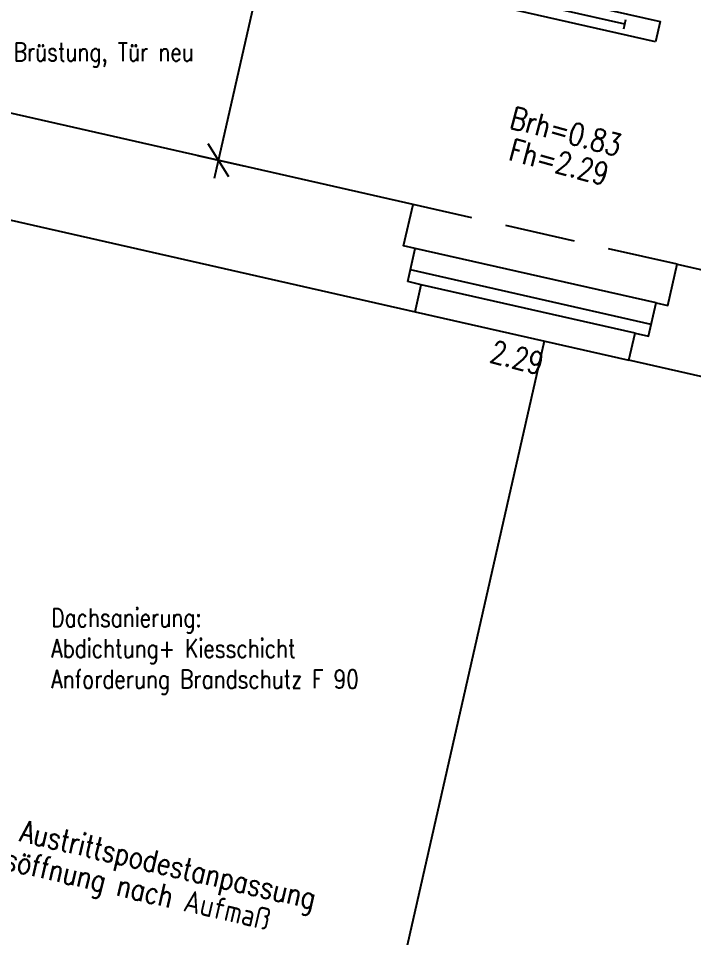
# Model space of a CAD drawing. Header units: metres. Extents: x 374 to 510, y -373 to -311.
# Drawn here: x 484.344 to 488.01, y -347.774 to -342.78 of the extents above; entities that cross this region are included whole.
import ezdxf
from ezdxf.enums import TextEntityAlignment as Align

# ---------------------------------------------------------------- set-up
doc = ezdxf.new("R2010")
doc.units = ezdxf.units.M
doc.header["$LTSCALE"] = 0.03
doc.linetypes.add('AUSGEZOGEN', pattern=[0])
doc.linetypes.add('STRICHLINIE', pattern=[19.05, 12.7, -6.35])
doc.layers.get('0').update_dxf_attribs({"linetype": 'CONTINUOUS'})
for name, color, linetype in [('A_ansicht', 9, 'CONTINUOUS'), ('A_bemaßung', 2, 'CONTINUOUS'), ('A_fenster', 7, 'CONTINUOUS'), ('A_höhen', 3, 'CONTINUOUS'), ('A_text', 5, 'CONTINUOUS'), ('A_verdeckt', 8, 'STRICHLINIE'), ('A_wände', 4, 'CONTINUOUS'), ('CKMA0002', 2, 'CONTINUOUS'), ('E__LEUCHTEN', 6, 'AUSGEZOGEN')]:
    doc.layers.add(name, color=color, linetype=linetype)
doc.styles.add('PITSIMP8', font='PITSIMP8.SHX')
doc.styles.add('SIMPLEX', font='simplex.shx', dxfattribs={"width": 0.8, "height": 0.1})

# ---------------------------------------------------------------- blocks, each defined once
blk = doc.blocks.new('SLASH1')
at = {"layer": 'A_bemaßung', "color": 2, "linetype": 'Continuous'}
for p, q in [((0, -0.14068), (0, 0.11466)), ((0.07663, 0.07663), (-0.07319, -0.07319))]:
    blk.add_line(p, q, dxfattribs=at)
blk = doc.blocks.new('2DEL_458')
for p, q in [((-0.3844, -0.2363), (-0.3844, 0.2363)), ((0.3844, -0.2363), (0.3844, 0.2363)), ((-0.3844, 0), (0.3844, 0))]:
    blk.add_line(p, q)
blk.add_lwpolyline([(-0.5, -0.5), (0.5, -0.5), (0.5, 0.5), (-0.5, 0.5)], close=True)
at = {"style": 'PITSIMP8', "flags": 9}
for tag, p in [('RAUM/GRUPPE', (-0.0298, 0.1593)), ('BEZEICHNUNG', (-0.0298, 0.1793)), ('POS.NR.G-LV', (-0.0298, 0.1393)), ('FABRIKAT', (-0.0298, 0.1193)), ('TYP', (-0.0298, 0.0993)), ('KENNUNG', (-0.0298, 0.0793)), ('LEISTUNG', (-0.0298, 0.0593)), ('VOLUMENSTROM', (-0.0298, 0.0393)), ('DRUCK/-STUFE', (-0.0298, 0.0193)), ('ANSCHLUSS', (-0.0298, -0.0007)), ('GROESSE', (-0.0298, -0.0207)), ('TEMPERATUR', (-0.0298, -0.0607)), ('DN', (-0.0298, -0.0407)), ('DREHZAHL', (-0.0298, -0.0807)), ('SPANNUNG/FREQUENZ', (-0.0298, -0.1207)), ('SCHUTZART', (-0.0298, -0.1007)), ('GEWICHT', (-0.0298, -0.1407)), ('FREI', (-0.0298, -0.1607)), ('FREI', (-0.0298, -0.1807)), ('FREI', (-0.0298, -0.2007))]:
    blk.add_attdef(tag, text='', height=0.01, dxfattribs=at).set_placement(p, align=Align.MIDDLE)

msp = doc.modelspace()

# ---------------------------------------------------------------- linework, layer by layer
at = {"layer": 'A_ansicht', "color": 9, "linetype": 'Continuous'}
for p, q in [((487.80601, -344.32619), (486.49929, -344.02978)), ((486.49806, -344.37416), (487.65853, -344.63738))]:
    msp.add_line(p, q, dxfattribs=at)
at = {"layer": 'A_bemaßung', "linetype": 'Continuous'}
msp.add_line((485.40846, -343.64908), (485.98581, -341.10374), dxfattribs=at)
at = {"layer": 'A_fenster', "linetype": 'Continuous'}
for p, q in [((487.77946, -344.44324), (486.47273, -344.14683)), ((487.69193, -344.49004), (486.53149, -344.22682))]:
    msp.add_line(p, q, dxfattribs=at)
at = {"layer": 'A_verdeckt', "linetype": 'STRICHLINIE'}
msp.add_line((487.92026, -344.11632), (486.48679, -343.79113), dxfattribs=at)
at = {"layer": 'A_wände'}
msp.add_line((487.19898, -344.53315), (485.78391, -350.77172), dxfattribs=at)
at = {"layer": 'A_wände', "linetype": 'Continuous'}
for points in [[(494.4315, -344.86347), (494.45098, -344.8679), (494.1638, -346.13577), (492.89593, -345.84861), (492.90093, -345.8265), (487.65853, -344.63738), (487.69193, -344.49004), (487.76505, -344.5066), (487.80601, -344.32619), (487.86939, -344.34061), (487.92026, -344.11632), (489.5683, -344.49011), (489.72314, -343.80752), (489.79138, -343.823), (489.81352, -343.72549), (490.05276, -343.77975), (489.87577, -344.55993), (493.71749, -345.43135), (494.33235, -342.7207)], [(486.45835, -344.21023), (486.49929, -344.02978), (486.43587, -344.01541), (486.48679, -343.79113), (484.25365, -343.28462), (484.20279, -343.50888), (484.13939, -343.4945), (484.09845, -343.67491), (484.02531, -343.65834), (483.99191, -343.80569), (486.49806, -344.37416), (486.53149, -344.22682), (486.45835, -344.21023)]]:
    msp.add_lwpolyline(points, dxfattribs=at)

# ---------------------------------------------------------------- block references
at = {"layer": 'A_bemaßung', "color": 7, "rotation": 77.22}
msp.add_blockref('SLASH1', (485.43058, -343.55156), dxfattribs=at)
at = {"layer": 'E__LEUCHTEN', "color": 7, "linetype": 'Continuous', "ltscale": 5, "xscale": -1.584999999999818, "yscale": 0.1119999999999663, "zscale": 1.585, "rotation": 347.2209358105576}
msp.add_blockref('2DEL_458', (487.04265, -342.67737), dxfattribs=at)

# ---------------------------------------------------------------- texts
at = {"layer": 'A_höhen', "linetype": 'Continuous', "style": 'SIMPLEX', "width": 0.8}
for s, p in [('Brh=0.83', (487.31754, -343.3947)), ('Fh=2.29', (487.27994, -343.56048)), ('2.29', (487.05176, -344.62279))]:
    msp.add_text(s, height=0.12, rotation=345.1, dxfattribs=at).set_placement(p, align=Align.MIDDLE_CENTER)
at = {"layer": 'A_text', "linetype": 'Continuous', "char_height": 0.1, "attachment_point": 1, "style": 'SIMPLEX'}
for s, insert, width in [('Abbruch Brüstung, Tür neu', (483.83513, -342.91274), 1.6830336), ('Dachsanierung:\\PAbdichtung+ Kiesschicht\\PAnforderung Brandschutz F 90', (484.52267, -345.98599), 2.4976263)]:
    msp.add_mtext(s, dxfattribs=dict(at, insert=insert, width=width))
at = {"layer": 'CKMA0002', "style": 'SIMPLEX', "width": 0.8}
for s, rotation, p in [('geschossweise Austrittspodestanpassung', 346.9, (484.67166, -347.26313)), ('an Bestandsöffnung nach Aufmaß', 346.89894, (484.63453, -347.42688))]:
    msp.add_text(s, height=0.12, rotation=rotation, dxfattribs=at).set_placement(p, align=Align.MIDDLE_CENTER)

doc.saveas('drawing.dxf')
